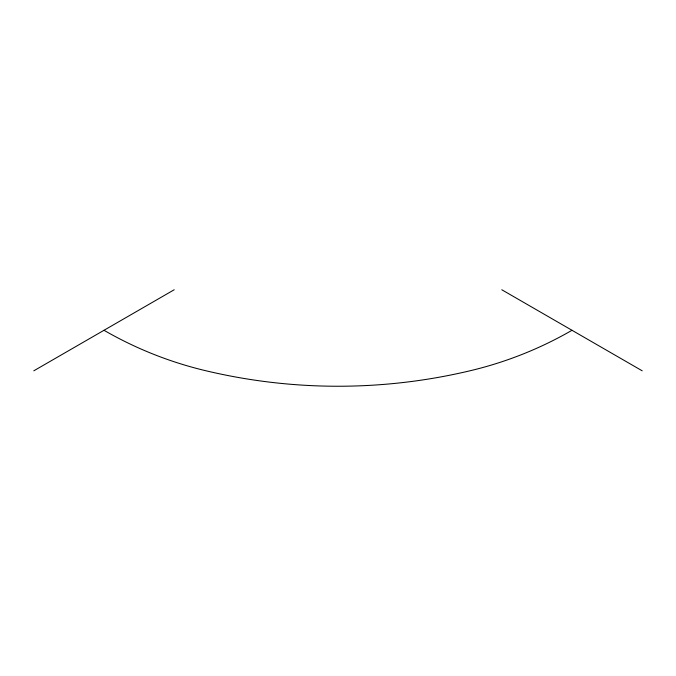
<?xml version="1.0" encoding="UTF-8"?>
<svg xmlns="http://www.w3.org/2000/svg" width="676" height="676" viewBox="0 0 676 676"><rect width="100%" height="100%" fill="white"/><g stroke="black" fill="none" stroke-linecap="round" stroke-linejoin="round"><path stroke-width="1.01" d="M33.8 370.811L174.197 289.759M501.803 289.759L642.2 370.811M571.997 330.285A378.154 378.154 0 0 1 470.876 370.575A571.296 571.296 0 0 1 205.124 370.575A378.154 378.154 0 0 1 104.003 330.285"/></g></svg>
